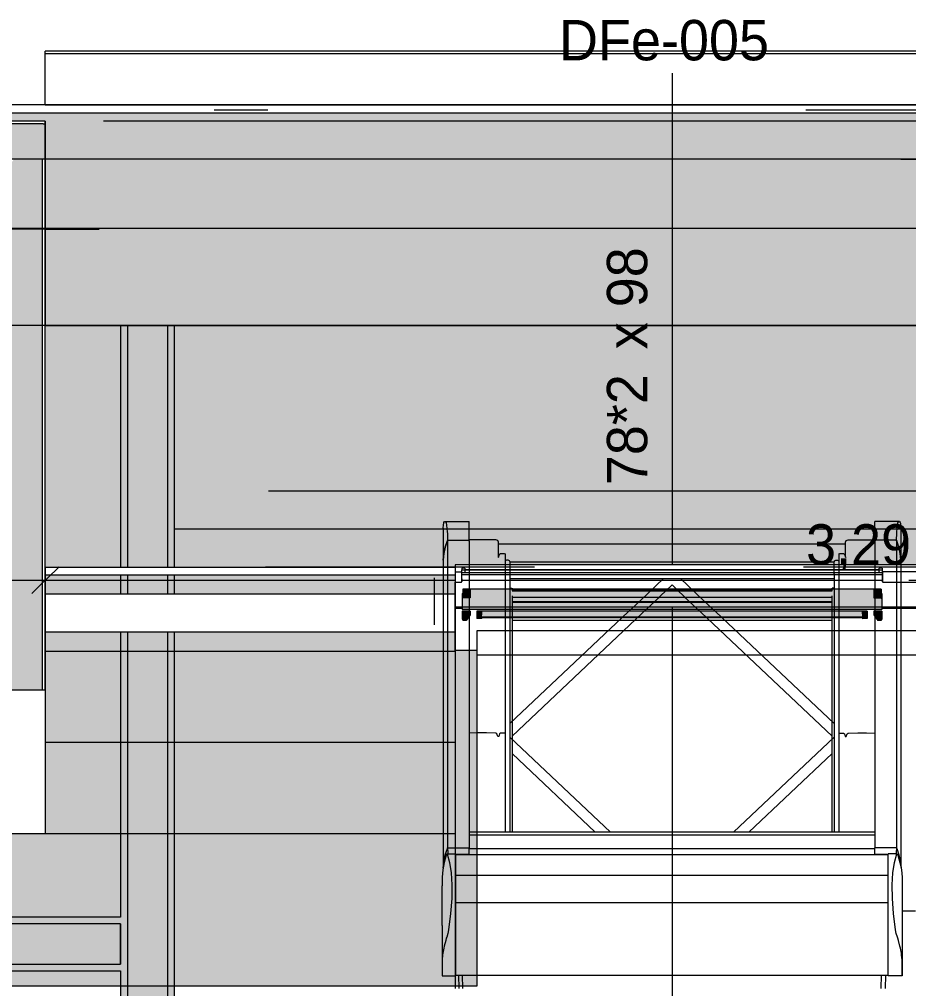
# Model space of a CAD drawing. Header units: metres. Extents: x -4 to 206, y -18 to 45.
# Drawn here: x 48.727 to 50.38, y -2.911 to -1.11 of the extents above; entities that cross this region are included whole.
import ezdxf

# ---------------------------------------------------------------- set-up
doc = ezdxf.new("R2010")
doc.units = ezdxf.units.M
doc.header["$MEASUREMENT"] = 0
for name, pattern in [('Achse', [0.004, 0.002, -0.001, 0, -0.001]), ('Schnittlinie', [0.006, 0.003, -0.0015, 0, -0.0015]), ('Strichlinie eng', [0.002, 0.0015, -0.0005]), ('UNSICHTBAR', [0.4, 0, -0.4]), ('Untersicht', [0.001, 0.0005, -0.0005]), ('Wipeout_Contour', [1, 0, -1])]:
    doc.linetypes.add(name, pattern=pattern)
for name, color, linetype in [('2._1.DG PP STG2_5_110 Wand Aussen', 7, 'Continuous'), ('2._1.DG PP STG2_5_130 Wand Innen', 7, 'Continuous'), ('2._1.DG PP STG2_5_165 Fassadengestaltung Bänder', 7, 'Continuous'), ('2._1.DG PP STG2_5_210 Decke', 7, 'Continuous'), ('2._1.DG PP STG2_5_220 Bodenaufbau', 7, 'Continuous'), ('2._1.DG PP STG2_5_310 Dachkonstruktion massiv', 7, 'Continuous'), ('2._1.DG PP STG2_5_325 Dachfenster', 7, 'Continuous'), ('2._1.DG PP STG2_5_330 Dachaufbau', 7, 'Continuous'), ('2._1.DG PP STG2_5_611 Entwässerung', 7, 'Continuous'), ('2._1.DG PP STG2_5_815 Raumbegrenzung', 7, 'Continuous'), ('2._1.DG PP STG2_5_851 Marker Schnitt', 7, 'Continuous'), ('2._1.DG PP STG2_5_950 Polierplan Bemaßung', 7, 'Continuous')]:
    doc.layers.add(name, color=color, linetype=linetype)
doc.styles.add('ERSTELLTER_STIL_2', font='')
doc.styles.get('ERSTELLTER_STIL_2').set_extended_font_data('Eurostile')

msp = doc.modelspace()

# ---------------------------------------------------------------- hatches: boundary and pattern name
at = {"layer": '2._1.DG PP STG2_5_110 Wand Aussen', "linetype": 'Continuous', "lineweight": 13, "true_color": 0xff6400}
for points in [[(48.7709, -1.3037), (47.325, -1.3037), (47.325, -1.3687), (48.7179, -1.3687)], [(48.77, -1.3687), (48.77, -1.3048), (48.7179, -1.3687)], [(48.7709, -1.3037), (48.77, -1.3048), (48.77, -1.3687), (48.775, -1.3687), (48.775, -1.3037)], [(48.7179, -1.3687), (48.65, -1.4519), (48.65, -1.4937), (48.77, -1.4937), (48.77, -1.3687)]]:
    msp.add_hatch(color=30, dxfattribs=at).paths.add_polyline_path(points)
at = {"layer": '2._1.DG PP STG2_5_130 Wand Innen', "linetype": 'Continuous', "lineweight": 13, "true_color": 0xfb02fe}
for points in [[(48.9275, -4.3265), (48.9275, -1.6787), (48.915, -1.6787), (48.915, -4.3265)], [(49.015, -4.414), (49.015, -1.6787), (49.0025, -1.6787), (49.0025, -4.414)], [(47.8525, -2.7882), (47.8557, -2.7907), (48.915, -2.7907), (48.915, -2.7782), (47.8525, -2.7782)], [(47.965, -2.8782), (48.915, -2.8782), (48.915, -2.8657), (47.965, -2.8657)]]:
    msp.add_hatch(color=6, dxfattribs=at).paths.add_polyline_path(points)
at = {"layer": '2._1.DG PP STG2_5_130 Wand Innen', "linetype": 'Continuous', "lineweight": 13, "true_color": 0xffaa00}
for points in [[(49.0025, -4.339), (49.0025, -1.6787), (48.9275, -1.6787), (48.9275, -4.339)], [(47.9525, -2.8657), (48.915, -2.8657), (48.915, -2.7907), (47.9525, -2.7907)]]:
    msp.add_hatch(color=40, dxfattribs=at).paths.add_polyline_path(points)
at = {"layer": '2._1.DG PP STG2_5_310 Dachkonstruktion massiv', "linetype": 'Continuous', "lineweight": 13, "true_color": 0xffaa00}
for points in [[(48.775, -2.2843), (48.775, -2.454), (49.5369, -2.454), (49.5369, -2.2843)], [(49.5369, -2.454), (48.775, -2.454), (48.775, -2.6237), (49.5369, -2.6237)]]:
    msp.add_hatch(color=40, dxfattribs=at).paths.add_polyline_path(points)
at = {"layer": '2._1.DG PP STG2_5_310 Dachkonstruktion massiv', "linetype": 'Continuous', "lineweight": 13, "true_color": 0x3f7f02}
msp.add_hatch(color=76, dxfattribs=at).paths.add_polyline_path([(48.775, -2.6237), (48.465, -2.6237), (48.465, -2.9065), (49.5369, -2.9065), (49.5369, -2.6237)])
at = {"layer": '2._1.DG PP STG2_5_325 Dachfenster', "linetype": 'Continuous', "lineweight": 13, "true_color": 0xffaa00}
msp.add_hatch(color=40, dxfattribs=at).paths.add_polyline_path([(49.5369, -2.2829), (49.5369, -2.9065), (49.5773, -2.9065), (49.5773, -2.2829)])

# ---------------------------------------------------------------- linework, layer by layer
at = {"layer": '2._1.DG PP STG2_5_110 Wand Aussen', "color": 7, "linetype": 'Continuous', "lineweight": 13, "ltscale": 1000}
for p, q in [((48.7709, -1.3037), (47.325, -1.3037)), ((48.7709, -1.3037), (48.775, -1.3037)), ((48.77, -1.4937), (48.77, -1.3687)), ((48.77, -1.4937), (48.77, -1.3687))]:
    msp.add_line(p, q, dxfattribs=at)
at = {"layer": '2._1.DG PP STG2_5_110 Wand Aussen', "color": 1, "linetype": 'Strichlinie eng', "lineweight": 0, "ltscale": 1000}
for p, q in [((48.7179, -1.3687), (48.77, -1.3687)), ((48.77, -1.3687), (48.775, -1.3687)), ((48.77, -1.3687), (48.775, -1.3687))]:
    msp.add_line(p, q, dxfattribs=at)
at = {"layer": '2._1.DG PP STG2_5_110 Wand Aussen', "color": 7, "linetype": 'Continuous', "lineweight": 13, "ltscale": 1000, "flags": 128}
for points in [[(48.775, -1.2987), (47.325, -1.2987)], [(48.775, -1.2987), (48.775, -1.3037)], [(48.775, -1.3037), (48.775, -1.3687)], [(48.77, -2.3565), (48.65, -2.3565)], [(48.775, -2.3565), (48.77, -2.3565)]]:
    msp.add_lwpolyline(points, dxfattribs=at)
at = {"layer": '2._1.DG PP STG2_5_110 Wand Aussen', "color": 8, "linetype": 'Schnittlinie', "lineweight": 13, "ltscale": 1000, "flags": 128}
for points in [[(51.883, -1.2987), (48.775, -1.2987)], [(48.775, -1.2987), (48.775, -1.3037)], [(48.775, -1.3037), (48.775, -1.3687)], [(48.775, -1.3687), (48.775, -1.4937)], [(48.775, -1.4937), (48.775, -1.4987)], [(48.775, -1.4987), (48.775, -1.6787)], [(48.775, -1.6787), (51.8814, -1.6787)]]:
    msp.add_lwpolyline(points, dxfattribs=at)
at = {"layer": '2._1.DG PP STG2_5_130 Wand Innen', "color": 7, "linetype": 'Continuous', "lineweight": 18, "ltscale": 1000}
for p, q in [((48.9275, -1.6787), (48.9275, -4.339)), ((49.0025, -4.339), (49.0025, -1.6787)), ((48.915, -2.7907), (47.9525, -2.7907)), ((47.965, -2.8657), (48.915, -2.8657))]:
    msp.add_line(p, q, dxfattribs=at)
at = {"layer": '2._1.DG PP STG2_5_130 Wand Innen', "color": 7, "linetype": 'Continuous', "lineweight": 18, "ltscale": 1000, "flags": 128}
for points in [[(48.915, -1.6787), (48.9275, -1.6787)], [(48.915, -1.6787), (48.915, -2.7782)], [(48.9275, -1.6787), (49.0025, -1.6787)], [(49.0025, -1.6787), (49.015, -1.6787)], [(49.015, -4.4265), (49.015, -1.6787)], [(48.915, -2.7782), (47.8525, -2.7782)], [(48.915, -2.7907), (48.915, -2.8657)], [(48.915, -2.8657), (48.915, -2.7907)], [(47.965, -2.8782), (48.915, -2.8782)], [(48.915, -2.8782), (48.915, -4.3265)]]:
    msp.add_lwpolyline(points, dxfattribs=at)
at = {"layer": '2._1.DG PP STG2_5_130 Wand Innen', "color": 8, "linetype": 'Schnittlinie', "lineweight": 13, "ltscale": 1000, "flags": 128}
for points in [[(52.1898, -1.9865), (49.015, -1.9865)], [(49.015, -1.994), (49.015, -1.9865)], [(49.015, -2.044), (49.015, -1.994)], [(49.015, -2.0565), (49.015, -2.044)], [(49.015, -2.0565), (52.1898, -2.0565)]]:
    msp.add_lwpolyline(points, dxfattribs=at)
at = {"layer": '2._1.DG PP STG2_5_165 Fassadengestaltung Bänder', "color": 7, "linetype": 'Continuous', "lineweight": 13, "ltscale": 1000, "flags": 128}
msp.add_lwpolyline([(45.635, -1.3687), (52.1927, -1.3687), (52.1927, -1.2687), (45.635, -1.2687)], close=True, dxfattribs=at)
at = {"layer": '2._1.DG PP STG2_5_210 Decke', "color": 7, "linetype": 'Continuous', "lineweight": 13, "ltscale": 1000, "true_color": 0xf4f4f4, "flags": 128}
msp.add_lwpolyline([(33.485, -1.9936), (33.4967, -11.3837), (42.835, -11.3837), (42.835, -10.8837), (45.685, -10.8837), (45.685, -9.9837), (52.0258, -9.9837), (52.06, -1.993), (52.0632, -1.4987), (45.765, -1.4987), (45.765, -3.9237), (43.155, -3.9237), (43.155, -5.8737), (41.175, -5.8737), (41.175, -3.9237), (38.605, -3.9237), (38.605, -1.4987), (33.485, -1.4987)], close=True, dxfattribs=at)
at = {"layer": '2._1.DG PP STG2_5_220 Bodenaufbau', "color": 7, "linetype": 'Continuous', "lineweight": 13, "ltscale": 1000, "true_color": 0xf4f4f4, "flags": 128}
msp.add_lwpolyline([(38.425, -1.6787), (33.6646, -1.6787), (33.6765, -11.2037), (42.655, -11.2037), (42.655, -10.7037), (45.505, -10.7037), (45.505, -9.8037), (51.8466, -9.8037), (51.8814, -1.6787), (45.945, -1.6787), (45.945, -4.1037), (43.335, -4.1037), (43.335, -6.0537), (40.995, -6.0537), (40.995, -4.1037), (38.425, -4.1037)], close=True, dxfattribs=at)
at = {"layer": '2._1.DG PP STG2_5_310 Dachkonstruktion massiv', "color": 7, "linetype": 'Continuous', "lineweight": 13, "ltscale": 1000}
for p, q in [((49.5369, -2.2843), (48.775, -2.2843)), ((49.5369, -2.454), (48.775, -2.454))]:
    msp.add_line(p, q, dxfattribs=at)
at = {"layer": '2._1.DG PP STG2_5_310 Dachkonstruktion massiv', "color": 7, "linetype": 'Continuous', "lineweight": 18, "ltscale": 1000}
for p, q in [((49.5369, -2.6237), (49.5369, -2.9065)), ((49.5369, -2.9065), (48.465, -2.9065))]:
    msp.add_line(p, q, dxfattribs=at)
at = {"layer": '2._1.DG PP STG2_5_310 Dachkonstruktion massiv', "color": 255, "linetype": 'UNSICHTBAR', "lineweight": 13, "ltscale": 1000, "flags": 128}
for points in [[(48.775, -1.4994), (48.645, -1.4994)], [(48.775, -1.4994), (52.0621, -1.4994)]]:
    msp.add_lwpolyline(points, dxfattribs=at)
at = {"layer": '2._1.DG PP STG2_5_310 Dachkonstruktion massiv', "color": 7, "linetype": 'Continuous', "lineweight": 13, "ltscale": 1000, "flags": 128}
for points in [[(48.775, -2.2843), (48.775, -2.454), (48.775, -2.6237)], [(49.5369, -2.2843), (49.5369, -2.454), (49.5369, -2.6237)]]:
    msp.add_lwpolyline(points, dxfattribs=at)
at = {"layer": '2._1.DG PP STG2_5_310 Dachkonstruktion massiv', "color": 7, "linetype": 'Continuous', "lineweight": 18, "ltscale": 1000, "flags": 128}
msp.add_lwpolyline([(49.5369, -2.6237), (48.775, -2.6237), (48.465, -2.6237)], dxfattribs=at)
at = {"layer": '2._1.DG PP STG2_5_325 Dachfenster', "color": 7, "linetype": 'Continuous', "lineweight": 13, "ltscale": 1000}
for p, q in [((49.94, -1.2097), (49.94, -3.1403)), ((49.55, -2.2239), (49.552, -2.2267)), ((49.5575, -2.2267), (49.552, -2.2267)), ((49.5648, -2.2164), (49.5575, -2.2267)), ((50.3152, -2.2164), (50.3225, -2.2267)), ((50.328, -2.2267), (50.3225, -2.2267)), ((50.33, -2.2239), (50.328, -2.2267)), ((49.5369, -2.2829), (49.5369, -2.9065)), ((49.5773, -2.2829), (49.5369, -2.2829)), ((49.5773, -2.2829), (49.5773, -2.9065)), ((49.5773, -2.9065), (49.5369, -2.9065))]:
    msp.add_line(p, q, dxfattribs=at)
at = {"layer": '2._1.DG PP STG2_5_325 Dachfenster', "color": 253, "linetype": 'Schnittlinie', "lineweight": 13, "ltscale": 1000, "true_color": 0x9f9f9f, "flags": 128}
for points in [[(49.5143, -2.0554), (49.5151, -2.0489), (49.5156, -2.0458), (49.516, -2.0446), (49.5173, -2.0428), (49.5183, -2.0431), (49.52, -2.0455), (49.521, -2.0497), (49.5222, -2.0622), (49.5223, -2.0654), (49.5228, -2.0769)], [(49.5173, -2.0428), (49.5628, -2.0428)], [(49.5628, -2.0769), (49.5628, -2.0622), (49.5628, -2.0497), (49.5628, -2.0455), (49.5628, -2.0431)], [(50.3627, -2.0428), (50.3172, -2.0428)], [(50.3172, -2.0769), (50.3172, -2.0622), (50.3172, -2.0497), (50.3172, -2.0455), (50.3172, -2.0431)], [(50.3572, -2.0769), (50.3577, -2.0654), (50.3578, -2.0622), (50.359, -2.0497), (50.36, -2.0455), (50.3614, -2.0431), (50.3627, -2.0428), (50.364, -2.0446), (50.3644, -2.0458), (50.3649, -2.0489), (50.3657, -2.0554)], [(49.5143, -2.0554), (49.5143, -2.1148)], [(49.5227, -2.0774), (49.5223, -2.0785), (49.5183, -2.0904), (49.5156, -2.1026), (49.5143, -2.1148)], [(49.5145, -2.1148), (49.5158, -2.1026), (49.5185, -2.0904), (49.5225, -2.0785)], [(49.5225, -2.0785), (49.5243, -2.0775)], [(49.5243, -2.0775), (49.5611, -2.0775)], [(49.5611, -2.0775), (49.5628, -2.0788)], [(49.6163, -2.0784), (49.6125, -2.0773), (49.5949, -2.0768), (49.5787, -2.0768), (49.5628, -2.0773)], [(49.5628, -2.0788), (49.5628, -2.0774)], [(49.6173, -2.0812), (49.6163, -2.0784)], [(49.6173, -2.1091), (49.6173, -2.0812)], [(49.6173, -2.0847), (50.2627, -2.0847)], [(50.2627, -2.0812), (50.2637, -2.0784)], [(50.2627, -2.1091), (50.2627, -2.0812)], [(50.2637, -2.0784), (50.2675, -2.0773), (50.2851, -2.0768), (50.3013, -2.0768), (50.3172, -2.0773)], [(50.3172, -2.0788), (50.3172, -2.0774)], [(50.3189, -2.0775), (50.3172, -2.0788)], [(50.3557, -2.0775), (50.3189, -2.0775)], [(50.3575, -2.0785), (50.3557, -2.0775)], [(49.6179, -2.1088), (49.6192, -2.1037)], [(49.6192, -2.1037), (49.6213, -2.1024)], [(49.6213, -2.1024), (49.6279, -2.1024), (49.6298, -2.1029)], [(50.2502, -2.1029), (50.2521, -2.1024), (50.2587, -2.1024)], [(50.2587, -2.1024), (50.2608, -2.1037)], [(50.2608, -2.1037), (50.2621, -2.1088)], [(49.6164, -2.1089), (49.6171, -2.1091)], [(49.6171, -2.1091), (49.6179, -2.1088)], [(50.2621, -2.1088), (50.2629, -2.1091)], [(50.2629, -2.1091), (50.2636, -2.1089)], [(49.6125, -2.4364), (49.5949, -2.4358), (49.5787, -2.4358), (49.5628, -2.4363)], [(49.6143, -2.4374), (49.6125, -2.4364)], [(49.6163, -2.4426), (49.6143, -2.4374)], [(49.6171, -2.4428), (49.6163, -2.4426)], [(49.6179, -2.4425), (49.6171, -2.4428)], [(49.6192, -2.4374), (49.6179, -2.4425)], [(49.6213, -2.4361), (49.6192, -2.4374)], [(49.6298, -2.4366), (49.6279, -2.4361), (49.6213, -2.4361)], [(49.8257, -2.6202), (49.6386, -2.4435)], [(50.0543, -2.6202), (50.2414, -2.4435)], [(50.2502, -2.4366), (50.2521, -2.4361), (50.2587, -2.4361)], [(50.2587, -2.4361), (50.2608, -2.4374)], [(50.2608, -2.4374), (50.2621, -2.4425)], [(50.2621, -2.4425), (50.2629, -2.4428)], [(50.2629, -2.4428), (50.2637, -2.4426)], [(50.2637, -2.4426), (50.2657, -2.4374)], [(50.2657, -2.4374), (50.2675, -2.4364)], [(50.2675, -2.4364), (50.2851, -2.4358), (50.3013, -2.4358), (50.3172, -2.4363)], [(49.7973, -2.6202), (49.6426, -2.4741)], [(50.0827, -2.6202), (50.2374, -2.4741)], [(50.3172, -2.6202), (49.5628, -2.6202)], [(50.3172, -2.6261), (49.5628, -2.6261)], [(49.5221, -2.6606), (49.5266, -2.6766), (49.5295, -2.696), (49.5308, -2.7184), (49.5304, -2.7438), (49.5283, -2.7717), (49.5246, -2.8018), (49.5232, -2.8084), (49.5212, -2.8152), (49.5204, -2.8172), (49.5193, -2.8218), (49.5163, -2.8322), (49.5156, -2.836), (49.5137, -2.8455), (49.5133, -2.8491), (49.5124, -2.8577), (49.5124, -2.8609), (49.5124, -2.8712), (49.5124, -2.88), (49.5124, -2.8874)], [(49.5215, -2.6609), (49.5204, -2.663), (49.5163, -2.6765), (49.5137, -2.6902), (49.5124, -2.7041), (49.5124, -2.7054)], [(49.5143, -2.687), (49.5156, -2.6748), (49.5183, -2.6626), (49.5223, -2.6507), (49.5228, -2.6495)], [(49.5215, -2.6609), (49.5221, -2.6606)], [(49.5221, -2.6606), (49.538, -2.6606)], [(49.5228, -2.6494), (49.5232, -2.6586), (49.5232, -2.6606)], [(49.5228, -2.6494), (49.5628, -2.6494)], [(49.538, -2.8874), (49.538, -2.88), (49.538, -2.8712), (49.538, -2.8609), (49.538, -2.8491), (49.538, -2.836), (49.538, -2.8218), (49.538, -2.8152), (49.538, -2.8084), (49.538, -2.8018), (49.538, -2.7717), (49.538, -2.7438), (49.538, -2.7184), (49.538, -2.696), (49.538, -2.6766), (49.538, -2.6606)], [(49.538, -2.6615), (49.5628, -2.6615)], [(49.538, -2.6618), (50.342, -2.6618)], [(49.5628, -2.6615), (49.5628, -2.6586), (49.5628, -2.6494)], [(50.3172, -2.6515), (49.5628, -2.6515)], [(50.3172, -2.6615), (50.3172, -2.6586), (50.3172, -2.6494)], [(50.3572, -2.6494), (50.3172, -2.6494)], [(50.3172, -2.6615), (50.342, -2.6615)], [(50.342, -2.8874), (50.342, -2.88), (50.342, -2.8712), (50.342, -2.8609), (50.342, -2.8491), (50.342, -2.836), (50.342, -2.8218), (50.342, -2.8152), (50.342, -2.8084), (50.342, -2.8018), (50.342, -2.7717), (50.342, -2.7438), (50.342, -2.7184), (50.342, -2.696), (50.342, -2.6766), (50.342, -2.6606)], [(50.3579, -2.6606), (50.342, -2.6606)], [(50.3676, -2.8874), (50.3676, -2.88), (50.3676, -2.8712), (50.3676, -2.8609), (50.3676, -2.8577), (50.3667, -2.8491), (50.3663, -2.8455), (50.3644, -2.836), (50.3637, -2.8322), (50.3607, -2.8218), (50.3596, -2.8172), (50.3588, -2.8152), (50.3568, -2.8084), (50.3554, -2.8018), (50.3517, -2.7717), (50.3496, -2.7438), (50.3492, -2.7184), (50.3505, -2.696), (50.3534, -2.6766), (50.3579, -2.6606)], [(50.3572, -2.6494), (50.3568, -2.6586), (50.3568, -2.6606)], [(50.3572, -2.6495), (50.3577, -2.6507), (50.3617, -2.6626), (50.3644, -2.6748), (50.3657, -2.687)], [(50.3579, -2.6606), (50.3585, -2.6609)], [(50.3585, -2.6609), (50.3596, -2.663), (50.3637, -2.6765), (50.3663, -2.6902), (50.3676, -2.7041), (50.3676, -2.7054)], [(49.538, -2.7), (50.342, -2.7)], [(49.5124, -2.7054), (49.5124, -2.7201)], [(50.3676, -2.7054), (50.3676, -2.7201)], [(49.5124, -2.7937), (49.5124, -2.7201)], [(50.3676, -2.7201), (50.3676, -2.7937)], [(49.538, -2.7509), (50.342, -2.7509)], [(50.3924, -2.7674), (50.38, -2.7674), (50.3676, -2.7674)], [(49.5124, -2.7937), (49.5124, -2.8852)], [(50.3676, -2.7937), (50.3676, -2.8852)], [(49.5124, -2.8852), (49.5124, -2.8874)], [(49.5124, -2.8874), (49.538, -2.8874)], [(49.5369, -2.8874), (49.5369, -2.9111)], [(49.538, -2.8862), (50.342, -2.8862)], [(49.5433, -2.8862), (49.5439, -2.9111)], [(49.5511, -2.9111), (49.5507, -2.8862)], [(50.3289, -2.9111), (50.3293, -2.8862)], [(50.3367, -2.8862), (50.3361, -2.9111)], [(50.3676, -2.8874), (50.342, -2.8874)], [(50.3676, -2.8852), (50.3676, -2.8874)]]:
    msp.add_lwpolyline(points, dxfattribs=at)
at = {"layer": '2._1.DG PP STG2_5_325 Dachfenster', "color": 7, "linetype": 'Continuous', "lineweight": 13, "ltscale": 1000, "true_color": 0xf4f4f4, "flags": 128}
for points in [[(51.1827, -2.2462), (49.5773, -2.2462)], [(49.5773, -2.2462), (49.5773, -2.2829)], [(49.5773, -2.2905), (51.1827, -2.2905)]]:
    msp.add_lwpolyline(points, dxfattribs=at)
at = {"layer": '2._1.DG PP STG2_5_330 Dachaufbau', "color": 7, "linetype": 'Continuous', "lineweight": 13, "ltscale": 1000}
msp.add_line((49.5369, -2.2843), (48.775, -2.2843), dxfattribs=at)
at = {"layer": '2._1.DG PP STG2_5_330 Dachaufbau', "color": 7, "linetype": 'Continuous', "lineweight": 18, "ltscale": 1000, "flags": 128}
for points in [[(45.6209, -1.2835), (52.2306, -1.2835)], [(48.775, -1.2987), (45.6209, -1.2987)], [(48.775, -2.1287), (48.775, -1.2987)]]:
    msp.add_lwpolyline(points, dxfattribs=at)
at = {"layer": '2._1.DG PP STG2_5_611 Entwässerung', "color": 14, "linetype": 'Achse', "lineweight": 13, "ltscale": 1000, "true_color": 0xa80000}
msp.add_line((52.1887, -1.2787), (48.775, -1.2787), dxfattribs=at)
at = {"layer": '2._1.DG PP STG2_5_611 Entwässerung', "color": 171, "linetype": 'Continuous', "lineweight": 13, "ltscale": 1000, "true_color": 0x6c6cff, "flags": 128}
for points in [[(48.775, -1.1737), (48.775, -1.1687)], [(52.1887, -1.1687), (48.775, -1.1687)], [(48.775, -1.2687), (48.775, -1.1737)], [(52.1887, -1.1737), (48.775, -1.1737)], [(48.775, -1.2687), (52.1887, -1.2687)]]:
    msp.add_lwpolyline(points, dxfattribs=at)
at = {"layer": '2._1.DG PP STG2_5_815 Raumbegrenzung', "color": 8, "linetype": 'Schnittlinie', "lineweight": 13, "ltscale": 1000, "flags": 128}
msp.add_lwpolyline([(49.015, -4.4265), (49.015, -2.0565), (51.8798, -2.0565), (51.8466, -9.8037), (48.365, -9.8037), (48.365, -5.7537), (49.015, -5.7537), (49.015, -5.3537), (48.915, -5.3537), (48.915, -4.4265)], close=True, dxfattribs=at)
at = {"layer": '2._1.DG PP STG2_5_950 Polierplan Bemaßung', "color": 8, "linetype": 'Continuous', "lineweight": 13, "ltscale": 1000}
msp.add_line((50.365, -1.3694), (57.2775, -1.3694), dxfattribs=at)
at = {"layer": '2._1.DG PP STG2_5_950 Polierplan Bemaßung', "color": 7, "linetype": 'Continuous', "lineweight": 13, "ltscale": 1000}
msp.add_line((48.465, -2.152), (48.775, -2.152), dxfattribs=at)

# ---------------------------------------------------------------- texts
at = {"layer": '2._1.DG PP STG2_5_325 Dachfenster', "color": 7, "linetype": 'Continuous', "lineweight": 13, "insert": (49.73, -1.187), "char_height": 0.075, "attachment_point": 7, "style": 'ERSTELLTER_STIL_2'}
msp.add_mtext('\\A1;{\\pql;\\pt0;\\fEurostile|b0|i0|c0|p0;\\W1.000000;DFe-005\\fEurostile|b0|i0|c0|p0;\\W1.000000;\\fEurostile|b0|i0|c0|p0;\\W1.000000;\\fEurostile|b0|i0|c0|p0;\\W1.000000;}', dxfattribs=at)
at = {"layer": '2._1.DG PP STG2_5_325 Dachfenster', "color": 7, "linetype": 'Continuous', "lineweight": 13, "insert": (49.9158, -1.9755), "char_height": 0.075, "attachment_point": 7, "rotation": 90, "style": 'ERSTELLTER_STIL_2'}
msp.add_mtext('\\A1;{\\pql;\\pt0;\\fEurostile|b0|i0|c0|p0;\\W1.000000;78*2\\fEurostile|b0|i0|c0|p0;\\W1.000000;\\A1{\\H.66x;\\S^  ;}\\fEurostile|b0|i0|c0|p0;\\W1.000000; x 98\\fEurostile|b0|i0|c0|p0;\\W1.000000;\\A1{\\H.66x;\\S^  ;}}', dxfattribs=at)

# ---------------------------------------------------------------- next in the draw order: wipeouts: each hides what was drawn before it
at = {"color": 254, "linetype": 'Wipeout_Contour', "lineweight": 0, "ltscale": 199.968113}
msp.add_wipeout([(49.5866, -2.2207), (49.5865, -2.2215), (50.2935, -2.2215), (50.2934, -2.2207)], dxfattribs=at).dxf.layer = '2._1.DG PP STG2_5_325 Dachfenster'
at = {"color": 254, "linetype": 'Wipeout_Contour', "lineweight": 0, "ltscale": 201.659994}
msp.add_wipeout([(51.1969, -2.1235), (49.5369, -2.1235), (49.5369, -2.1483), (51.1969, -2.1483)], dxfattribs=at).dxf.layer = '2._1.DG PP STG2_5_330 Dachaufbau'
at = {"color": 254, "linetype": 'Wipeout_Contour', "lineweight": 0, "ltscale": 201.669738}
msp.add_wipeout([(51.1969, -2.1836), (49.5369, -2.1836), (49.5369, -2.2013), (51.1969, -2.2013)], dxfattribs=at).dxf.layer = '2._1.DG PP STG2_5_330 Dachaufbau'

# ---------------------------------------------------------------- next in the draw order: hatches: boundary and pattern name
at = {"layer": '2._1.DG PP STG2_5_325 Dachfenster', "linetype": 'Continuous', "lineweight": 0, "true_color": 0x342d23}
for points in [[(49.55, -2.2095), (49.55, -2.2239), (49.552, -2.2267), (49.5575, -2.2267), (49.5648, -2.2164), (49.5648, -2.2095)], [(49.5773, -2.2235), (49.5856, -2.2235), (49.5864, -2.2225), (49.5878, -2.2095), (49.5773, -2.2095)], [(49.5878, -2.2095), (49.5866, -2.2207), (50.2934, -2.2207), (50.2922, -2.2095)], [(50.2944, -2.2235), (50.3027, -2.2235), (50.3027, -2.2095), (50.2922, -2.2095), (50.2936, -2.2225)], [(50.3225, -2.2267), (50.328, -2.2267), (50.33, -2.2239), (50.33, -2.2095), (50.3152, -2.2095), (50.3152, -2.2164)]]:
    msp.add_hatch(color=250, dxfattribs=at).paths.add_polyline_path(points)
at = {"layer": '2._1.DG PP STG2_5_330 Dachaufbau', "linetype": 'Continuous', "lineweight": 0, "true_color": 0x000000}
msp.add_hatch(color=18, dxfattribs=at).paths.add_polyline_path([(52.2306, -1.2835), (45.6209, -1.2835), (45.6209, -1.2987), (48.775, -1.2987), (48.775, -2.1287), (49.5369, -2.1287), (49.5369, -2.1235), (51.1969, -2.1235), (51.1969, -2.1287), (52.227, -2.1287)])

# ---------------------------------------------------------------- next in the draw order: linework, layer by layer
at = {"layer": '2._1.DG PP STG2_5_325 Dachfenster', "color": 7, "linetype": 'Continuous', "lineweight": 13, "ltscale": 1000}
for p, q in [((49.55, -2.2095), (49.55, -2.2239)), ((49.5648, -2.2095), (49.55, -2.2095)), ((49.5648, -2.2095), (49.5648, -2.2164)), ((49.5773, -2.2095), (49.5773, -2.2235)), ((50.3027, -2.2095), (50.3027, -2.2235)), ((50.3152, -2.2095), (50.3152, -2.2164)), ((50.33, -2.2095), (50.3152, -2.2095)), ((50.33, -2.2095), (50.33, -2.2239)), ((49.5856, -2.2235), (49.5773, -2.2235)), ((49.5864, -2.2225), (49.5856, -2.2235)), ((49.5866, -2.2207), (49.5864, -2.2225)), ((50.2934, -2.2207), (49.5866, -2.2207)), ((50.2934, -2.2207), (50.2936, -2.2225)), ((50.2936, -2.2225), (50.2944, -2.2235)), ((50.3027, -2.2235), (50.2944, -2.2235))]:
    msp.add_line(p, q, dxfattribs=at)
at = {"layer": '2._1.DG PP STG2_5_325 Dachfenster', "color": 253, "linetype": 'Schnittlinie', "lineweight": 13, "ltscale": 1000, "true_color": 0x9f9f9f, "flags": 128}
for points in [[(50.3657, -2.1148), (50.3657, -2.0554)], [(50.3657, -2.1148), (50.3644, -2.1026), (50.3617, -2.0904), (50.3577, -2.0785), (50.3573, -2.0774)], [(50.3655, -2.1148), (50.3642, -2.1026), (50.3615, -2.0904), (50.3575, -2.0785)], [(49.6322, -2.1151), (49.6298, -2.1159)], [(49.6353, -2.1151), (49.6322, -2.1151)], [(49.6381, -2.1163), (49.6353, -2.1151)], [(49.6386, -2.1171), (49.6381, -2.1163)], [(49.6385, -2.1182), (50.2415, -2.1182)], [(49.6386, -2.1171), (49.6386, -2.1182)], [(50.2414, -2.1171), (50.2419, -2.1163)], [(50.2414, -2.1171), (50.2414, -2.1182)], [(50.2419, -2.1163), (50.2447, -2.1151)], [(50.2447, -2.1151), (50.2478, -2.1151)], [(50.2478, -2.1151), (50.2502, -2.1159)], [(49.6427, -2.1927), (50.2373, -2.1927)], [(49.6427, -2.2264), (50.2373, -2.2264)]]:
    msp.add_lwpolyline(points, dxfattribs=at)
at = {"layer": '2._1.DG PP STG2_5_325 Dachfenster', "color": 7, "linetype": 'Continuous', "lineweight": 13, "ltscale": 1000, "true_color": 0xf4f4f4, "flags": 128}
for points in [[(49.5495, -2.138), (50.3305, -2.138)], [(50.43, -2.2046), (50.33, -2.2046)]]:
    msp.add_lwpolyline(points, dxfattribs=at)
at = {"layer": '2._1.DG PP STG2_5_325 Dachfenster', "color": 7, "linetype": 'Continuous', "lineweight": 13, "ltscale": 1000, "flags": 128}
for points in [[(50.33, -2.2065), (50.2919, -2.2065), (49.5881, -2.2065), (49.55, -2.2065)], [(50.3027, -2.2095), (50.2922, -2.2095), (49.5878, -2.2095), (49.5773, -2.2095)], [(49.5865, -2.2215), (50.2935, -2.2215)]]:
    msp.add_lwpolyline(points, dxfattribs=at)
at = {"layer": '2._1.DG PP STG2_5_330 Dachaufbau', "color": 7, "linetype": 'Continuous', "lineweight": 18, "ltscale": 1000, "flags": 128}
for points in [[(51.1969, -2.1235), (49.5369, -2.1235)], [(49.5369, -2.1235), (49.5369, -2.1287)]]:
    msp.add_lwpolyline(points, dxfattribs=at)

# ---------------------------------------------------------------- next in the draw order: texts
at = {"layer": '2._1.DG PP STG2_5_950 Polierplan Bemaßung', "color": 7, "linetype": 'Continuous', "lineweight": 13, "insert": (50.1891, -2.137), "char_height": 0.075, "width": 0.22978, "attachment_point": 7, "style": 'ERSTELLTER_STIL_2'}
msp.add_mtext('\\A1;{\\pql;\\fEurostile|b0|i0|c0|p0;\\W1.000000;3,29}', dxfattribs=at)

# ---------------------------------------------------------------- next in the draw order: wipeouts: each hides what was drawn before it
at = {"color": 254, "linetype": 'Wipeout_Contour', "lineweight": 0, "ltscale": 196.83407}
msp.add_wipeout([(48.775, -2.1782), (48.775, -2.2489), (49.5369, -2.2489), (49.5369, -2.1782)], dxfattribs=at).dxf.layer = '2._1.DG PP STG2_5_330 Dachaufbau'

# ---------------------------------------------------------------- next in the draw order: hatches: boundary and pattern name
at = {"layer": '2._1.DG PP STG2_5_330 Dachaufbau', "linetype": 'Continuous', "lineweight": 13, "true_color": 0xd2b48c}
msp.add_hatch(color=43, dxfattribs=at).paths.add_polyline_path([(48.775, -2.2843), (49.5369, -2.2843), (49.5369, -2.2489), (48.775, -2.2489)])

# ---------------------------------------------------------------- next in the draw order: linework, layer by layer
at = {"layer": '2._1.DG PP STG2_5_330 Dachaufbau', "color": 7, "linetype": 'Continuous', "lineweight": 18, "ltscale": 1000, "flags": 128}
msp.add_lwpolyline([(49.5369, -2.2013), (51.1969, -2.2013)], dxfattribs=at)

# ---------------------------------------------------------------- next in the draw order: wipeouts: each hides what was drawn before it
at = {"color": 254, "linetype": 'Wipeout_Contour', "lineweight": 0, "ltscale": 201.66516}
msp.add_wipeout([(51.1969, -2.1483), (49.5369, -2.1483), (49.5369, -2.1836), (51.1969, -2.1836)], dxfattribs=at).dxf.layer = '2._1.DG PP STG2_5_330 Dachaufbau'

# ---------------------------------------------------------------- next in the draw order: hatches: boundary and pattern name
at = {"layer": '2._1.DG PP STG2_5_325 Dachfenster', "linetype": 'Continuous', "lineweight": 0, "true_color": 0x342d23}
msp.add_hatch(color=250, dxfattribs=at).paths.add_polyline_path([(49.5881, -2.2065), (50.2919, -2.2065), (50.288, -2.1696), (50.288, -2.1687), (49.592, -2.1687), (49.592, -2.1696)])
at = {"layer": '2._1.DG PP STG2_5_330 Dachaufbau', "linetype": 'Continuous', "lineweight": 13, "true_color": 0xd2b48c}
msp.add_hatch(color=43, dxfattribs=at).paths.add_polyline_path([(48.775, -2.1782), (49.5369, -2.1782), (49.5369, -2.1429), (48.775, -2.1429)])

# ---------------------------------------------------------------- next in the draw order: linework, layer by layer
at = {"layer": '2._1.DG PP STG2_5_325 Dachfenster', "color": 7, "linetype": 'Continuous', "lineweight": 18, "ltscale": 1000}
for p, q in [((49.565, -2.1687), (49.565, -2.1849)), ((50.315, -2.1687), (50.315, -2.1849))]:
    msp.add_line(p, q, dxfattribs=at)
at = {"layer": '2._1.DG PP STG2_5_325 Dachfenster', "color": 7, "linetype": 'Continuous', "lineweight": 13, "ltscale": 1000, "true_color": 0xf4f4f4, "flags": 128}
msp.add_lwpolyline([(50.3305, -2.1419), (49.5495, -2.1419)], dxfattribs=at)
at = {"layer": '2._1.DG PP STG2_5_325 Dachfenster', "color": 253, "linetype": 'Schnittlinie', "lineweight": 13, "ltscale": 1000, "true_color": 0x9f9f9f, "flags": 128}
for points in [[(49.6386, -2.149), (50.2414, -2.149)], [(49.9241, -2.1491), (49.6386, -2.4187)], [(49.6386, -2.1491), (50.2414, -2.1491)], [(49.94, -2.161), (49.9285, -2.1718), (49.9188, -2.181), (49.6426, -2.4419)], [(49.94, -2.161), (49.9515, -2.1718), (49.9612, -2.181), (50.2374, -2.4419)], [(49.9559, -2.1491), (50.2414, -2.4187)], [(49.6386, -2.1668), (49.6425, -2.1668)], [(49.6426, -2.1718), (50.2374, -2.1718)], [(49.6427, -2.167), (49.6427, -2.1718)], [(49.6427, -2.1679), (50.2373, -2.1679)], [(49.6427, -2.1696), (50.2373, -2.1696)], [(50.2373, -2.167), (50.2373, -2.1718)], [(50.2414, -2.1668), (50.2375, -2.1668)], [(49.6427, -2.1813), (49.6427, -2.6202)], [(49.6427, -2.1838), (50.2373, -2.1838)], [(49.6427, -2.1919), (50.2373, -2.1919)], [(50.2373, -2.1813), (50.2373, -2.6202)]]:
    msp.add_lwpolyline(points, dxfattribs=at)
at = {"layer": '2._1.DG PP STG2_5_325 Dachfenster', "color": 7, "linetype": 'Continuous', "lineweight": 13, "ltscale": 1000, "flags": 128}
msp.add_lwpolyline([(50.315, -2.1687), (50.288, -2.1687), (49.592, -2.1687), (49.565, -2.1687)], dxfattribs=at)
at = {"layer": '2._1.DG PP STG2_5_950 Polierplan Bemaßung', "color": 7, "linetype": 'Continuous', "lineweight": 13, "ltscale": 1000}
msp.add_line((48.775, -2.152), (52.0627, -2.152), dxfattribs=at)

# ---------------------------------------------------------------- next in the draw order: wipeouts: each hides what was drawn before it
at = {"color": 254, "linetype": 'Wipeout_Contour', "lineweight": 0, "ltscale": 198.404021}
msp.add_wipeout([(49.551, -2.177), (49.55, -2.177), (49.55, -2.1853), (49.551, -2.1853)], dxfattribs=at).dxf.layer = '2._1.DG PP STG2_5_325 Dachfenster'
at = {"color": 254, "linetype": 'Wipeout_Contour', "lineweight": 0, "ltscale": 201.516897}
msp.add_wipeout([(50.329, -2.1853), (50.33, -2.1853), (50.33, -2.177), (50.329, -2.177)], dxfattribs=at).dxf.layer = '2._1.DG PP STG2_5_325 Dachfenster'

# ---------------------------------------------------------------- next in the draw order: hatches: boundary and pattern name
at = {"layer": '2._1.DG PP STG2_5_325 Dachfenster', "linetype": 'Continuous', "lineweight": 0, "true_color": 0x342d23}
for points in [[(49.55, -2.2065), (49.5881, -2.2065), (49.592, -2.1696), (49.592, -2.1687), (49.565, -2.1687), (49.565, -2.1849), (49.551, -2.1853), (49.55, -2.1853)], [(50.288, -2.1696), (50.2919, -2.2065), (50.33, -2.2065), (50.33, -2.1853), (50.329, -2.1853), (50.315, -2.1849), (50.315, -2.1687), (50.288, -2.1687)]]:
    msp.add_hatch(color=250, dxfattribs=at).paths.add_polyline_path(points)
at = {"layer": '2._1.DG PP STG2_5_325 Dachfenster', "linetype": 'Continuous', "lineweight": 13, "true_color": 0xff6400}
for points in [[(49.551, -2.1853), (49.565, -2.1849), (49.565, -2.1687), (49.551, -2.1687)], [(50.315, -2.1849), (50.329, -2.1853), (50.329, -2.1687), (50.315, -2.1687)]]:
    msp.add_hatch(color=30, dxfattribs=at).paths.add_polyline_path(points)

# ---------------------------------------------------------------- next in the draw order: linework, layer by layer
at = {"layer": '2._1.DG PP STG2_5_325 Dachfenster', "color": 7, "linetype": 'Continuous', "lineweight": 18, "ltscale": 1000}
for p, q in [((49.551, -2.1687), (49.551, -2.1853)), ((49.565, -2.1687), (49.551, -2.1687)), ((50.329, -2.1687), (50.315, -2.1687)), ((50.329, -2.1687), (50.329, -2.1853)), ((49.565, -2.1849), (49.551, -2.1853)), ((50.315, -2.1849), (50.329, -2.1853))]:
    msp.add_line(p, q, dxfattribs=at)
at = {"layer": '2._1.DG PP STG2_5_325 Dachfenster', "color": 7, "linetype": 'Continuous', "lineweight": 13, "ltscale": 1000}
for p, q in [((49.55, -2.1853), (49.55, -2.2065)), ((49.551, -2.1853), (49.55, -2.1853)), ((50.33, -2.1853), (50.329, -2.1853)), ((50.33, -2.1853), (50.33, -2.2065))]:
    msp.add_line(p, q, dxfattribs=at)
at = {"layer": '2._1.DG PP STG2_5_325 Dachfenster', "color": 7, "linetype": 'Continuous', "lineweight": 13, "ltscale": 1000, "flags": 128}
for points in [[(49.55, -2.177), (49.55, -2.1853)], [(49.55, -2.177), (49.551, -2.177)], [(50.329, -2.177), (50.33, -2.177)], [(50.33, -2.177), (50.33, -2.1853)]]:
    msp.add_lwpolyline(points, dxfattribs=at)

# ---------------------------------------------------------------- next in the draw order: wipeouts: each hides what was drawn before it
at = {"color": 254, "linetype": 'Wipeout_Contour', "lineweight": 0, "ltscale": 201.617215}
msp.add_wipeout([(50.3316, -2.1503), (50.3316, -2.156), (50.38, -2.156), (50.38, -2.1503)], dxfattribs=at).dxf.layer = '2._1.DG PP STG2_5_325 Dachfenster'
at = {"color": 254, "linetype": 'Wipeout_Contour', "lineweight": 0, "ltscale": 196.820194}
msp.add_wipeout([(49.5369, -2.1429), (49.5369, -2.1287), (48.775, -2.1287), (48.775, -2.1429)], dxfattribs=at).dxf.layer = '2._1.DG PP STG2_5_330 Dachaufbau'
at = {"color": 254, "linetype": 'Wipeout_Contour', "lineweight": 0, "ltscale": 196.83407}
msp.add_wipeout([(48.775, -2.2489), (49.5369, -2.2489), (49.5369, -2.1782), (48.775, -2.1782)], dxfattribs=at).dxf.layer = '2._1.DG PP STG2_5_330 Dachaufbau'

# ---------------------------------------------------------------- next in the draw order: hatches: boundary and pattern name
at = {"layer": '2._1.DG PP STG2_5_110 Wand Aussen', "linetype": 'Continuous', "lineweight": 13, "true_color": 0xff6400}
msp.add_hatch(color=30, dxfattribs=at).paths.add_polyline_path([(48.65, -1.4937), (48.65, -2.3565), (48.77, -2.3565), (48.77, -1.4937)])

# ---------------------------------------------------------------- next in the draw order: linework, layer by layer
at = {"layer": '2._1.DG PP STG2_5_110 Wand Aussen', "color": 7, "linetype": 'Continuous', "lineweight": 13, "ltscale": 1000}
msp.add_line((48.77, -2.3565), (48.77, -1.4937), dxfattribs=at)
at = {"layer": '2._1.DG PP STG2_5_110 Wand Aussen', "color": 7, "linetype": 'Continuous', "lineweight": 13, "ltscale": 1000, "flags": 128}
msp.add_lwpolyline([(48.775, -2.3565), (48.775, -1.3687)], dxfattribs=at)
at = {"layer": '2._1.DG PP STG2_5_310 Dachkonstruktion massiv', "color": 255, "linetype": 'UNSICHTBAR', "lineweight": 13, "ltscale": 1000, "flags": 128}
for points in [[(48.775, -2.2843), (48.775, -1.4994)], [(49.5369, -2.2045), (49.5369, -2.2843)], [(51.1969, -2.2045), (49.5369, -2.2045)]]:
    msp.add_lwpolyline(points, dxfattribs=at)
at = {"layer": '2._1.DG PP STG2_5_325 Dachfenster', "color": 253, "linetype": 'Schnittlinie', "lineweight": 13, "ltscale": 1000, "true_color": 0x9f9f9f, "flags": 128}
for points in [[(49.5225, -2.0785), (49.5225, -2.6501)], [(49.5145, -2.1148), (49.5145, -2.6851)]]:
    msp.add_lwpolyline(points, dxfattribs=at)
at = {"layer": '2._1.DG PP STG2_5_325 Dachfenster', "color": 7, "linetype": 'Continuous', "lineweight": 13, "ltscale": 1000, "true_color": 0xf4f4f4, "flags": 128}
for points in [[(49.5369, -2.2046), (49.5369, -2.156)], [(49.55, -2.2046), (49.5369, -2.2046)], [(49.5369, -2.2829), (49.5369, -2.2046)]]:
    msp.add_lwpolyline(points, dxfattribs=at)
at = {"layer": '2._1.DG PP STG2_5_330 Dachaufbau', "color": 7, "linetype": 'Continuous', "lineweight": 13, "ltscale": 1000}
for p, q in [((49.5369, -2.1287), (48.775, -2.1287)), ((49.5369, -2.1429), (48.775, -2.1429)), ((49.5369, -2.1782), (48.775, -2.1782)), ((49.5369, -2.2489), (48.775, -2.2489))]:
    msp.add_line(p, q, dxfattribs=at)
at = {"layer": '2._1.DG PP STG2_5_330 Dachaufbau', "color": 7, "linetype": 'Continuous', "lineweight": 13, "ltscale": 1000, "flags": 128}
for points in [[(48.775, -2.1287), (48.775, -2.1429), (48.775, -2.1782), (48.775, -2.2489), (48.775, -2.2843)], [(49.5369, -2.1287), (49.5369, -2.1429), (49.5369, -2.1782), (49.5369, -2.2489), (49.5369, -2.2843)]]:
    msp.add_lwpolyline(points, dxfattribs=at)
at = {"layer": '2._1.DG PP STG2_5_851 Marker Schnitt', "color": 7, "linetype": 'Untersicht', "lineweight": 13, "ltscale": 1000}
msp.add_line((39.1845, -2.127), (53.15, -2.127), dxfattribs=at)
at = {"layer": '2._1.DG PP STG2_5_950 Polierplan Bemaßung', "color": 7, "linetype": 'Continuous', "lineweight": 13, "ltscale": 1000}
for p, q in [((48.775, -2.1989), (48.775, -2.1051)), ((48.8, -2.127), (48.75, -2.177))]:
    msp.add_line(p, q, dxfattribs=at)

# ---------------------------------------------------------------- next in the draw order: wipeouts: each hides what was drawn before it
at = {"color": 254, "linetype": 'Wipeout_Contour', "lineweight": 0, "ltscale": 201.510973}
msp.add_wipeout([(50.3305, -2.1496), (50.3305, -2.1546), (50.3316, -2.156), (50.3316, -2.1503)], dxfattribs=at).dxf.layer = '2._1.DG PP STG2_5_325 Dachfenster'

# ---------------------------------------------------------------- next in the draw order: wipeouts: each hides what was drawn before it
at = {"color": 254, "linetype": 'Wipeout_Contour', "lineweight": 0, "ltscale": 198.402046}
msp.add_wipeout([(49.5549, -2.132), (49.5549, -2.1295), (49.5495, -2.1295), (49.5495, -2.132)], dxfattribs=at).dxf.layer = '2._1.DG PP STG2_5_325 Dachfenster'
at = {"color": 254, "linetype": 'Wipeout_Contour', "lineweight": 0, "ltscale": 198.36773}
msp.add_wipeout([(49.5369, -2.1503), (49.5369, -2.156), (49.5484, -2.156), (49.5484, -2.1503)], dxfattribs=at).dxf.layer = '2._1.DG PP STG2_5_325 Dachfenster'

# ---------------------------------------------------------------- next in the draw order: wipeouts: each hides what was drawn before it
at = {"color": 254, "linetype": 'Wipeout_Contour', "lineweight": 0, "ltscale": 198.402315}
msp.add_wipeout([(49.5549, -2.132), (49.5495, -2.132), (49.5495, -2.1326), (49.5549, -2.1326)], dxfattribs=at).dxf.layer = '2._1.DG PP STG2_5_325 Dachfenster'

# ---------------------------------------------------------------- next in the draw order: wipeouts: each hides what was drawn before it
at = {"color": 254, "linetype": 'Wipeout_Contour', "lineweight": 0, "ltscale": 199.953525}
msp.add_wipeout([(49.5549, -2.1368), (49.5549, -2.1377), (50.3251, -2.1377), (50.3251, -2.1368)], dxfattribs=at).dxf.layer = '2._1.DG PP STG2_5_325 Dachfenster'

# ---------------------------------------------------------------- next in the draw order: wipeouts: each hides what was drawn before it
at = {"color": 254, "linetype": 'Wipeout_Contour', "lineweight": 0, "ltscale": 199.952875}
msp.add_wipeout([(50.3251, -2.1339), (50.3251, -2.1331), (49.5549, -2.1331), (49.5549, -2.1339)], dxfattribs=at).dxf.layer = '2._1.DG PP STG2_5_325 Dachfenster'

# ---------------------------------------------------------------- next in the draw order: wipeouts: each hides what was drawn before it
at = {"color": 254, "linetype": 'Wipeout_Contour', "lineweight": 0, "ltscale": 199.953202}
msp.add_wipeout([(49.5549, -2.1368), (50.3251, -2.1368), (50.3251, -2.1339), (49.5549, -2.1339)], dxfattribs=at).dxf.layer = '2._1.DG PP STG2_5_325 Dachfenster'

# ---------------------------------------------------------------- next in the draw order: linework, layer by layer
at = {"layer": '2._1.DG PP STG2_5_325 Dachfenster', "color": 253, "linetype": 'Schnittlinie', "lineweight": 13, "ltscale": 1000, "true_color": 0x9f9f9f, "flags": 128}
for points in [[(49.5628, -2.0788), (49.5628, -2.6494)], [(49.6298, -2.1029), (49.6298, -2.4366), (49.6298, -2.6202)], [(50.2502, -2.1029), (50.2502, -2.4366), (50.2502, -2.6202)], [(49.6385, -2.1185), (49.6385, -2.1291), (49.6385, -2.1334), (49.6385, -2.1384), (49.6385, -2.1393), (49.6385, -2.1401)], [(50.2415, -2.1401), (50.2415, -2.1393), (50.2415, -2.1384), (50.2415, -2.1334), (50.2415, -2.1291), (50.2415, -2.1185)], [(49.6386, -2.1404), (49.6386, -2.6202)], [(50.2414, -2.1404), (50.2414, -2.6202)]]:
    msp.add_lwpolyline(points, dxfattribs=at)

# ---------------------------------------------------------------- next in the draw order: wipeouts: each hides what was drawn before it
at = {"color": 254, "linetype": 'Wipeout_Contour', "lineweight": 0, "ltscale": 198.366073}
msp.add_wipeout([(49.5484, -2.1503), (49.5484, -2.1365), (49.5369, -2.1365), (49.5369, -2.1503)], dxfattribs=at).dxf.layer = '2._1.DG PP STG2_5_325 Dachfenster'
at = {"color": 254, "linetype": 'Wipeout_Contour', "lineweight": 0, "ltscale": 201.50147}
msp.add_wipeout([(50.3251, -2.132), (50.3305, -2.132), (50.3305, -2.1295), (50.3251, -2.1295)], dxfattribs=at).dxf.layer = '2._1.DG PP STG2_5_325 Dachfenster'

# ---------------------------------------------------------------- next in the draw order: linework, layer by layer
at = {"layer": '2._1.DG PP STG2_5_325 Dachfenster', "color": 7, "linetype": 'Continuous', "lineweight": 13, "ltscale": 1000, "flags": 128}
msp.add_lwpolyline([(49.5369, -2.1365), (49.5369, -2.1503), (49.5369, -2.156)], dxfattribs=at)

# ---------------------------------------------------------------- next in the draw order: wipeouts: each hides what was drawn before it
at = {"color": 254, "linetype": 'Wipeout_Contour', "lineweight": 0, "ltscale": 201.501736}
msp.add_wipeout([(50.3251, -2.132), (50.3251, -2.1326), (50.3305, -2.1326), (50.3305, -2.132)], dxfattribs=at).dxf.layer = '2._1.DG PP STG2_5_325 Dachfenster'
at = {"color": 254, "linetype": 'Wipeout_Contour', "lineweight": 0, "ltscale": 198.385219}
msp.add_wipeout([(49.5484, -2.1503), (49.5484, -2.156), (49.5495, -2.1546), (49.5495, -2.1496)], dxfattribs=at).dxf.layer = '2._1.DG PP STG2_5_325 Dachfenster'

# ---------------------------------------------------------------- next in the draw order: linework, layer by layer
at = {"layer": '2._1.DG PP STG2_5_325 Dachfenster', "color": 253, "linetype": 'Schnittlinie', "lineweight": 13, "ltscale": 1000, "true_color": 0x9f9f9f, "flags": 128}
msp.add_lwpolyline([(50.3172, -2.0788), (50.3172, -2.6494)], dxfattribs=at)

# ---------------------------------------------------------------- next in the draw order: wipeouts: each hides what was drawn before it
at = {"color": 254, "linetype": 'Wipeout_Contour', "lineweight": 0, "ltscale": 198.390294}
msp.add_wipeout([(49.5484, -2.1503), (49.5495, -2.1496), (49.5495, -2.1358), (49.5484, -2.1365)], dxfattribs=at).dxf.layer = '2._1.DG PP STG2_5_325 Dachfenster'
at = {"color": 254, "linetype": 'Wipeout_Contour', "lineweight": 0, "ltscale": 201.515759}
msp.add_wipeout([(50.3316, -2.1503), (50.3316, -2.1365), (50.3305, -2.1358), (50.3305, -2.1496)], dxfattribs=at).dxf.layer = '2._1.DG PP STG2_5_325 Dachfenster'

# ---------------------------------------------------------------- next in the draw order: linework, layer by layer
at = {"layer": '2._1.DG PP STG2_5_325 Dachfenster', "color": 7, "linetype": 'Continuous', "lineweight": 13, "ltscale": 1000}
for p, q in [((49.5495, -2.1546), (49.5495, -2.1326)), ((49.5495, -2.1326), (49.5549, -2.1326)), ((49.5549, -2.1326), (49.5549, -2.1377)), ((49.5369, -2.156), (49.5484, -2.156)), ((49.5484, -2.156), (49.5495, -2.1546))]:
    msp.add_line(p, q, dxfattribs=at)
at = {"layer": '2._1.DG PP STG2_5_325 Dachfenster', "color": 7, "linetype": 'Continuous', "lineweight": 13, "ltscale": 1000, "flags": 128}
for points in [[(49.5369, -2.1365), (49.5484, -2.1365)], [(49.5495, -2.1358), (49.5484, -2.1365)], [(49.5495, -2.1295), (49.5495, -2.132), (49.5495, -2.1326)], [(49.5549, -2.1295), (49.5495, -2.1295)], [(49.5549, -2.1295), (49.5549, -2.132), (49.5549, -2.1326)], [(49.5549, -2.1368), (49.5549, -2.1377)], [(49.5495, -2.1496), (49.5495, -2.1546)]]:
    msp.add_lwpolyline(points, dxfattribs=at)

# ---------------------------------------------------------------- next in the draw order: wipeouts: each hides what was drawn before it
at = {"color": 254, "linetype": 'Wipeout_Contour', "lineweight": 0, "ltscale": 201.615584}
msp.add_wipeout([(50.3316, -2.1503), (50.38, -2.1503), (50.38, -2.1365), (50.3316, -2.1365)], dxfattribs=at).dxf.layer = '2._1.DG PP STG2_5_325 Dachfenster'

# ---------------------------------------------------------------- next in the draw order: linework, layer by layer
at = {"layer": '2._1.DG PP STG2_5_310 Dachkonstruktion massiv', "color": 8, "linetype": 'Schnittlinie', "lineweight": 13, "ltscale": 1000, "flags": 128}
msp.add_lwpolyline([(51.1945, -2.1478), (51.1945, -4.3933), (49.4983, -4.3933), (49.4983, -2.1478)], dxfattribs=at)
at = {"layer": '2._1.DG PP STG2_5_325 Dachfenster', "color": 7, "linetype": 'Continuous', "lineweight": 13, "ltscale": 1000}
for p, q in [((49.5549, -2.1377), (50.3251, -2.1377)), ((50.3251, -2.1377), (50.3251, -2.1326)), ((50.3251, -2.1326), (50.3305, -2.1326)), ((50.3305, -2.1326), (50.3305, -2.1546)), ((50.3305, -2.1546), (50.3316, -2.156))]:
    msp.add_line(p, q, dxfattribs=at)
at = {"layer": '2._1.DG PP STG2_5_325 Dachfenster', "color": 253, "linetype": 'Schnittlinie', "lineweight": 13, "ltscale": 1000, "true_color": 0x9f9f9f, "flags": 128}
for points in [[(50.3575, -2.0785), (50.3575, -2.6501)], [(50.3655, -2.1148), (50.3655, -2.6851)]]:
    msp.add_lwpolyline(points, dxfattribs=at)
at = {"layer": '2._1.DG PP STG2_5_325 Dachfenster', "color": 7, "linetype": 'Continuous', "lineweight": 13, "ltscale": 1000, "flags": 128}
for points in [[(50.3251, -2.1331), (49.5549, -2.1331)], [(50.3251, -2.1326), (50.3251, -2.132), (50.3251, -2.1295)], [(50.3305, -2.1295), (50.3251, -2.1295)], [(50.3251, -2.1368), (50.3251, -2.1377)], [(50.3305, -2.1295), (50.3305, -2.132), (50.3305, -2.1326)], [(50.3316, -2.1365), (50.3305, -2.1358)], [(50.4284, -2.1365), (50.38, -2.1365), (50.3316, -2.1365)], [(50.3305, -2.1496), (50.3305, -2.1546)], [(50.3316, -2.156), (50.38, -2.156), (50.4284, -2.156)]]:
    msp.add_lwpolyline(points, dxfattribs=at)

doc.saveas('drawing.dxf')
